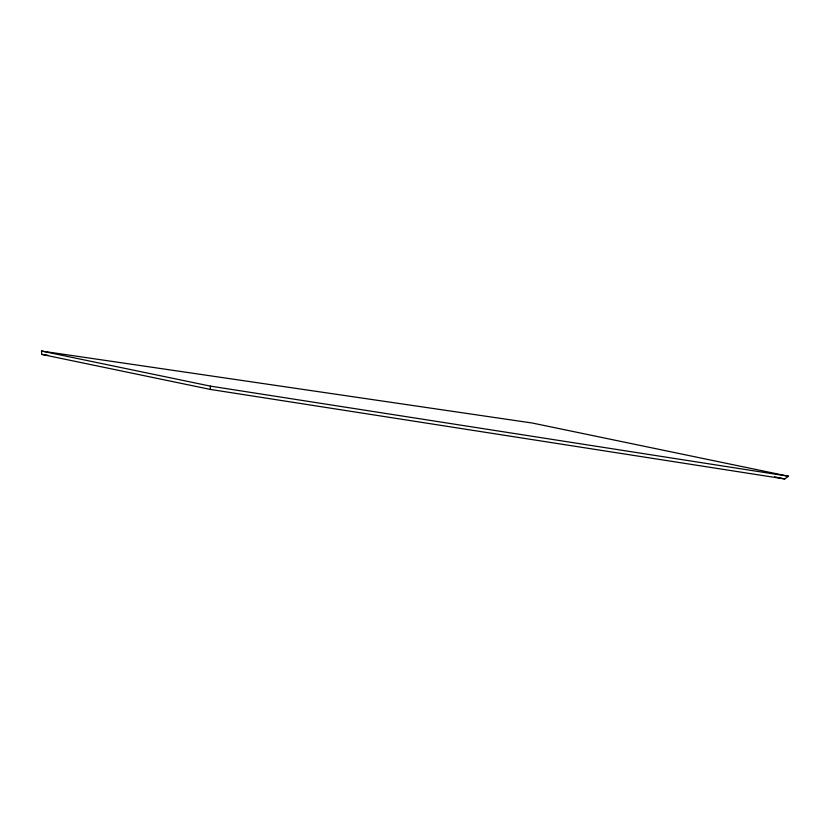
<?xml version="1.0" encoding="UTF-8"?>
<svg xmlns="http://www.w3.org/2000/svg" width="830" height="830" viewBox="0 0 830 830"><rect width="100%" height="100%" fill="white"/><g stroke="black" fill="none" stroke-linecap="round" stroke-linejoin="round"><path stroke-width="1.25" d="M784.682 478.952L788.5 476.233L532.414 423.051L41.5 351.049L41.749 354.41L210.395 389.436L784.682 478.952L774.566 476.856M41.749 354.41L48.15 355.354M41.5 351.049L210.395 386.126L788.5 476.233M210.395 386.126L210.395 389.436"/></g></svg>
